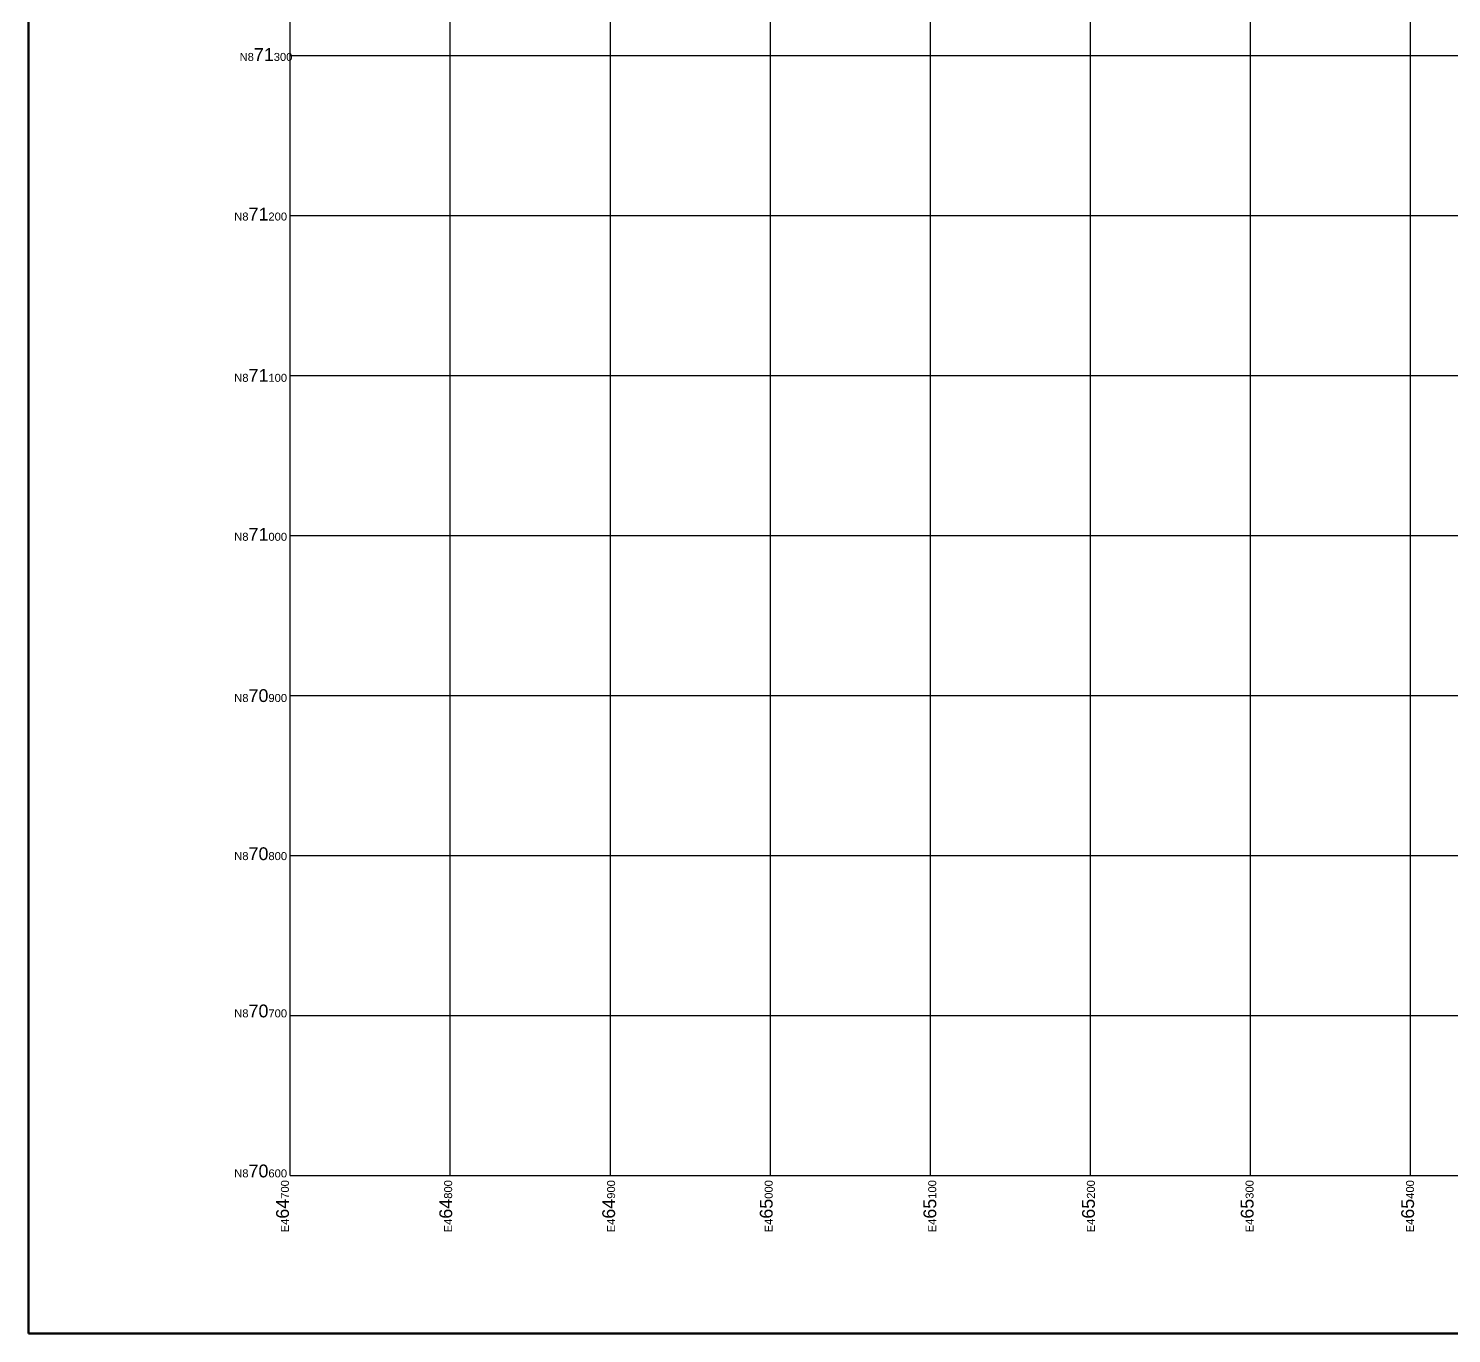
# Model space of a CAD drawing. Header units: millimetres. Extents: x 464536 to 476893, y 870501 to 881610.
# Drawn here: x 464536 to 465426, y 870501 to 871317 of the extents above; entities that cross this region are included whole.
import ezdxf

# ---------------------------------------------------------------- set-up
doc = ezdxf.new("R2010")
doc.units = ezdxf.units.MM
doc.layers.add('Grid1', color=7, linetype='Continuous')
doc.layers.add('Lay out', color=7, linetype='Continuous', lineweight=70)

msp = doc.modelspace()

# ---------------------------------------------------------------- linework, layer by layer
at = {"layer": 'Grid1'}
for p, q in [((464700, 870600), (464700, 881600)), ((464700, 870600), (464700, 881600)), ((464800, 870600), (464800, 881600)), ((464900, 870600), (464900, 881600)), ((465000, 870600), (465000, 881600)), ((465100, 870600), (465100, 881600)), ((465200, 870600), (465200, 881600)), ((465300, 870600), (465300, 881600)), ((465400, 870600), (465400, 881600)), ((464700, 871300), (472600, 871300)), ((464700, 871200), (472600, 871200)), ((464700, 871100), (472600, 871100)), ((464700, 871000), (472600, 871000)), ((464700, 870900), (472600, 870900)), ((464700, 870800), (472600, 870800)), ((464700, 870700), (472600, 870700)), ((464700, 870600), (472600, 870600)), ((464700, 870600), (472600, 870600))]:
    msp.add_line(p, q, dxfattribs=at)
at = {"layer": 'Lay out'}
msp.add_lwpolyline([(464536.42, 881609.88), (476892.82, 881609.88), (476892.82, 870501.32), (464536.42, 870501.32)], close=True, dxfattribs=at)

# ---------------------------------------------------------------- texts
at = {"layer": 'Grid1', "char_height": 5, "width": 7899.3075, "attachment_point": 1}
for s, insert in [('{\\fArial|b0|i0|c0|p34;\\C7;N8\\H1.6x;71\\H0.625x;300}', (464668.34, 871304.67)), ('{\\fArial|b0|i0|c0|p34;\\C7;N8\\H1.6x;71\\H0.625x;200}', (464665, 871204.91)), ('{\\fArial|b0|i0|c0|p34;\\C7;N8\\H1.6x;71\\H0.625x;100}', (464665, 871104.12)), ('{\\fArial|b0|i0|c0|p34;\\C7;N8\\H1.6x;71\\H0.625x;000}', (464665, 871004.77)), ('{\\fArial|b0|i0|c0|p34;\\C7;N8\\H1.6x;70\\H0.625x;900}', (464665, 870904.02)), ('{\\fArial|b0|i0|c0|p34;\\C7;N8\\H1.6x;70\\H0.625x;800}', (464665, 870805.21)), ('{\\fArial|b0|i0|c0|p34;\\C7;N8\\H1.6x;70\\H0.625x;700}', (464665, 870706.92)), ('{\\fArial|b0|i0|c0|p34;\\C7;N8\\H1.6x;70\\H0.625x;600}', (464665, 870606.92))]:
    msp.add_mtext(s, dxfattribs=dict(at, insert=insert))
at = {"layer": 'Grid1', "char_height": 5, "width": 7899.3075, "attachment_point": 1, "rotation": 90}
for s, insert in [('{\\fArial|b0|i0|c0|p34;\\C7;E4\\H1.6x;64\\H0.625x;700}', (464691.16, 870564.58)), ('{\\fArial|b0|i0|c0|p34;\\C7;E4\\H1.6x;64\\H0.625x;800}', (464793.16, 870564.58)), ('{\\fArial|b0|i0|c0|p34;\\C7;E4\\H1.6x;64\\H0.625x;900}', (464894.96, 870564.58)), ('{\\fArial|b0|i0|c0|p34;\\C7;E4\\H1.6x;65\\H0.625x;000}', (464993.42, 870564.58)), ('{\\fArial|b0|i0|c0|p34;\\C7;E4\\H1.6x;65\\H0.625x;100}', (465095.63, 870564.58)), ('{\\fArial|b0|i0|c0|p34;\\C7;E4\\H1.6x;65\\H0.625x;200}', (465194.77, 870564.58)), ('{\\fArial|b0|i0|c0|p34;\\C7;E4\\H1.6x;65\\H0.625x;300}', (465293.91, 870564.58)), ('{\\fArial|b0|i0|c0|p34;\\C7;E4\\H1.6x;65\\H0.625x;400}', (465394.18, 870564.58))]:
    msp.add_mtext(s, dxfattribs=dict(at, insert=insert))

doc.saveas('drawing.dxf')
